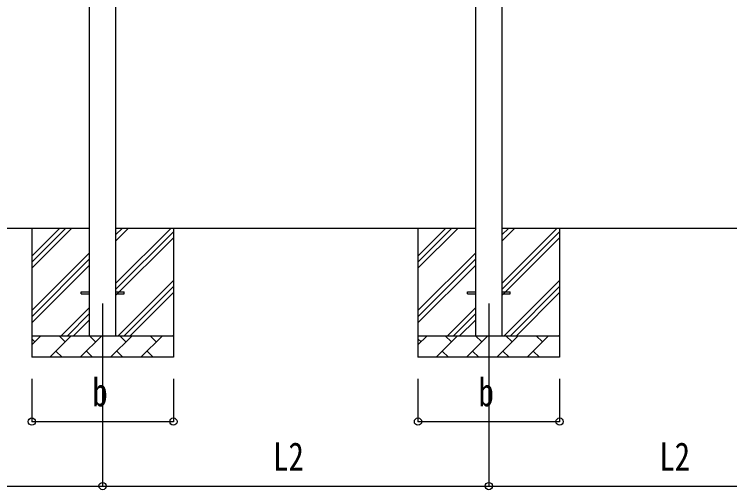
# Model space of a CAD drawing. Units: millimetres, scale not verified. Extents: x -16820 to 16820, y -11880 to 11880.
# Drawn here: x -6539 to -3205, y -6417 to -4203 of the extents above; entities that cross this region are included whole.
import ezdxf
from ezdxf.enums import TextEntityAlignment as Align

# ---------------------------------------------------------------- set-up
doc = ezdxf.new("R2010")
doc.units = ezdxf.units.MM
doc.header["$LTSCALE"] = 50
for name, color, linetype in [('0-4_YKK_12', 2, 'Continuous'), ('0-5_YKK_13', 4, 'Continuous'), ('0-6_YKK_A1', 4, 'Continuous'), ('0-7_YKK_D', 6, 'Continuous')]:
    doc.layers.add(name, color=color, linetype=linetype)
doc.styles.add('ＭＳ ゴシック', font='')
doc.styles.get('ＭＳ ゴシック').set_extended_font_data('MS Gothic')

msp = doc.modelspace()

# ---------------------------------------------------------------- linework, layer by layer
at = {"layer": '0-4_YKK_12'}
for p, q in [((-6127.92, -5550), (-6127.92, -6050)), ((-4327.92, -5550), (-4327.92, -6050))]:
    msp.add_line(p, q, dxfattribs=at)
at = {"layer": '0-5_YKK_13'}
for p, q in [((-6227.92, -5495.5), (-6190.42, -5495.5)), ((-6227.92, -5504.5), (-6227.92, -5495.5)), ((-6065.42, -5495.5), (-6027.92, -5495.5)), ((-6027.92, -5504.5), (-6027.92, -5495.5)), ((-4427.92, -5495.5), (-4390.42, -5495.5)), ((-4427.92, -5504.5), (-4427.92, -5495.5)), ((-4265.42, -5495.5), (-4227.92, -5495.5)), ((-4227.92, -5504.5), (-4227.92, -5495.5)), ((-6227.92, -5504.5), (-6190.42, -5504.5)), ((-6065.42, -5504.5), (-6027.92, -5504.5)), ((-4427.92, -5504.5), (-4390.42, -5504.5)), ((-4265.42, -5504.5), (-4227.92, -5504.5))]:
    msp.add_line(p, q, dxfattribs=at)
at = {"layer": '0-6_YKK_A1'}
for p, q in [((-4390.42, -2851.07), (-4390.42, -5700)), ((-4265.42, -5700), (-4265.42, -2851.07)), ((-6190.42, -2876.78), (-6190.42, -5700)), ((-6065.42, -5700), (-6065.42, -2876.78)), ((-6190.42, -5200), (-7865.42, -5200)), ((-6457.92, -5200), (-6457.92, -5800)), ((-6457.92, -5385.05), (-6272.87, -5200)), ((-6457.92, -5356.77), (-6301.15, -5200)), ((-6457.92, -5328.48), (-6329.44, -5200)), ((-4390.42, -5200), (-6065.42, -5200)), ((-6065.42, -5455.1), (-5810.32, -5200)), ((-6065.42, -5257.11), (-6008.31, -5200)), ((-6065.42, -5228.82), (-6036.6, -5200)), ((-5797.92, -5200), (-5797.92, -5800)), ((-4657.92, -5200), (-4657.92, -5800)), ((-4657.92, -5385.05), (-4472.87, -5200)), ((-4657.92, -5356.77), (-4501.15, -5200)), ((-4657.92, -5328.48), (-4529.44, -5200)), ((-2590.42, -5200), (-4265.42, -5200)), ((-4265.42, -5455.1), (-4010.32, -5200)), ((-4265.42, -5257.11), (-4208.31, -5200)), ((-4265.42, -5228.82), (-4236.6, -5200)), ((-3997.92, -5200), (-3997.92, -5800)), ((-6065.42, -5483.38), (-5797.92, -5215.88)), ((-4265.42, -5483.38), (-3997.92, -5215.88)), ((-6065.42, -5511.67), (-5797.92, -5244.17)), ((-4265.42, -5511.67), (-3997.92, -5244.17)), ((-6457.92, -5583.04), (-6190.42, -5315.54)), ((-4657.92, -5583.04), (-4390.42, -5315.54)), ((-6457.92, -5611.32), (-6190.42, -5343.82)), ((-4657.92, -5611.32), (-4390.42, -5343.82)), ((-6457.92, -5639.61), (-6190.42, -5372.11)), ((-4657.92, -5639.61), (-4390.42, -5372.11)), ((-6055.76, -5700), (-5797.92, -5442.16)), ((-4255.76, -5700), (-3997.92, -5442.16)), ((-6027.48, -5700), (-5797.92, -5470.44)), ((-5999.19, -5700), (-5797.92, -5498.73)), ((-4227.48, -5700), (-3997.92, -5470.44)), ((-4199.19, -5700), (-3997.92, -5498.73)), ((-6320.32, -5700), (-6190.42, -5570.1)), ((-6292.04, -5700), (-6190.42, -5598.38)), ((-4520.32, -5700), (-4390.42, -5570.1)), ((-4492.04, -5700), (-4390.42, -5598.38)), ((-6263.75, -5700), (-6190.42, -5626.67)), ((-4463.75, -5700), (-4390.42, -5626.67)), ((-6457.92, -5700), (-5797.92, -5700)), ((-6457.92, -5742.89), (-6415.03, -5700)), ((-6373.61, -5800), (-6273.61, -5700)), ((-6302.16, -5728.55), (-6330.71, -5700)), ((-6232.18, -5800), (-6132.18, -5700)), ((-6160.74, -5728.55), (-6189.29, -5700)), ((-6090.76, -5800), (-5990.76, -5700)), ((-6019.32, -5728.55), (-6047.87, -5700)), ((-5949.34, -5800), (-5849.34, -5700)), ((-5877.9, -5728.55), (-5906.45, -5700)), ((-5801.21, -5700), (-5797.92, -5696.72)), ((-4657.92, -5700), (-3997.92, -5700)), ((-4657.92, -5742.89), (-4615.03, -5700)), ((-4573.61, -5800), (-4473.61, -5700)), ((-4502.16, -5728.55), (-4530.71, -5700)), ((-4432.18, -5800), (-4332.18, -5700)), ((-4360.74, -5728.55), (-4389.29, -5700)), ((-4290.76, -5800), (-4190.76, -5700)), ((-4219.32, -5728.55), (-4247.87, -5700)), ((-4149.34, -5800), (-4049.34, -5700)), ((-4077.9, -5728.55), (-4106.45, -5700)), ((-4001.21, -5700), (-3997.92, -5696.72)), ((-6443.58, -5728.55), (-6457.92, -5714.21)), ((-4643.58, -5728.55), (-4657.92, -5714.21)), ((-5797.92, -5800), (-6457.92, -5800)), ((-6345.05, -5771.45), (-6316.5, -5800)), ((-6203.63, -5771.45), (-6175.08, -5800)), ((-6062.21, -5771.45), (-6033.66, -5800)), ((-5920.79, -5771.45), (-5892.24, -5800)), ((-3997.92, -5800), (-4657.92, -5800)), ((-4545.05, -5771.45), (-4516.5, -5800)), ((-4403.63, -5771.45), (-4375.08, -5800)), ((-4262.21, -5771.45), (-4233.66, -5800)), ((-4120.79, -5771.45), (-4092.24, -5800))]:
    msp.add_line(p, q, dxfattribs=at)
at = {"layer": '0-7_YKK_D'}
for p, q in [((-6457.92, -5900), (-6457.92, -6101)), ((-6127.92, -5900), (-6127.92, -6401)), ((-6127.92, -5900), (-6127.92, -6401)), ((-5797.92, -5900), (-5797.92, -6101)), ((-4657.92, -5900), (-4657.92, -6101)), ((-4327.92, -5900), (-4327.92, -6401)), ((-4327.92, -5900), (-4327.92, -6401)), ((-3997.92, -5900), (-3997.92, -6101)), ((-6457.92, -6100), (-5797.92, -6100)), ((-4657.92, -6100), (-3997.92, -6100)), ((-7927.92, -6400), (-6127.92, -6400)), ((-6127.92, -6400), (-4327.92, -6400)), ((-4327.92, -6400), (-2527.92, -6400))]:
    msp.add_line(p, q, dxfattribs=at)
for centre in [(-6457.92, -6100), (-5797.92, -6100), (-4657.92, -6100), (-3997.92, -6100), (-6127.92, -6400), (-6127.92, -6400), (-4327.92, -6400), (-4327.92, -6400)]:
    msp.add_circle(centre, 17, dxfattribs=at)

# ---------------------------------------------------------------- texts
at = {"layer": '0-7_YKK_D', "style": 'ＭＳ ゴシック', "width": 0.8}
for s, p in [('b', (-6175.92, -6068)), ('b', (-4375.92, -6068)), ('L2', (-5333.52, -6368)), ('L2', (-3533.52, -6368))]:
    msp.add_text(s, height=132, dxfattribs=at).set_placement(p, align=Align.BOTTOM_LEFT)

doc.saveas('drawing.dxf')
